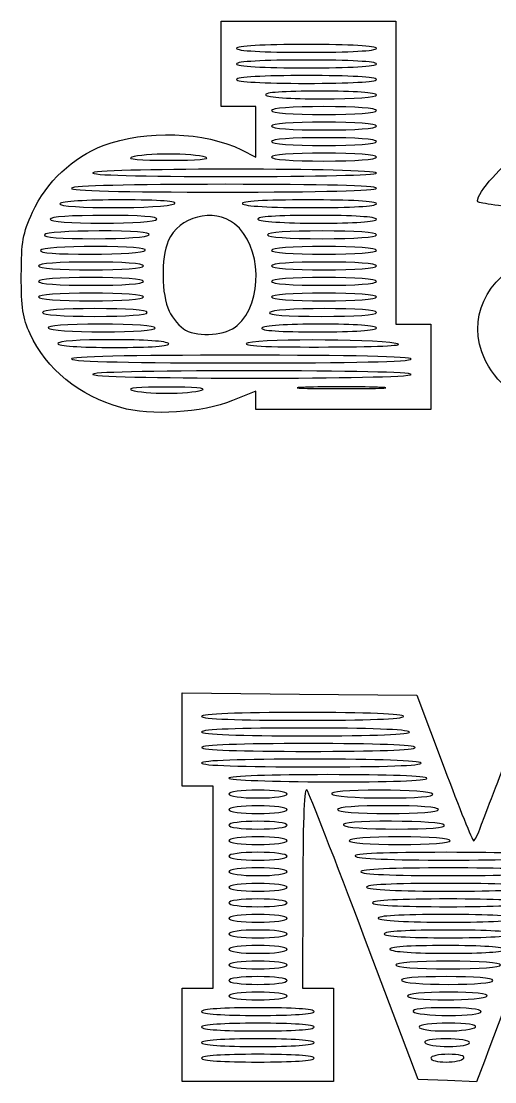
# Model space of a CAD drawing. Extents: x 6 to 193, y 8 to 70.
# Drawn here: x 55.2 to 82.7, y 8.8 to 70.2 of the extents above; entities that cross this region are included whole.
import ezdxf

# ---------------------------------------------------------------- set-up
doc = ezdxf.new("R2010")
doc.units = 0
doc.layers.get('0').update_dxf_attribs({"linetype": 'CONTINUOUS'})

msp = doc.modelspace()

# ---------------------------------------------------------------- linework, layer by layer
at = {"color": 7}
for points in [[(68.007571, 62.78737), (68.851321, 62.358835), (68.851321, 63.82591), (68.851321, 65.292985), (67.838821, 65.292985), (66.826321, 65.292985), (66.826321, 67.767985), (66.826321, 70.242985), (71.888821, 70.242985), (76.95132, 70.242985), (76.95132, 61.467985), (76.95132, 52.692985), (77.96382, 52.692985), (78.97632, 52.692985), (78.97632, 50.217986), (78.97632, 47.742985), (73.913821, 47.742985), (68.851321, 47.742985), (68.851321, 48.279325), (68.851321, 48.815673), (67.48461, 48.263635)], [(77.85132, 49.777519), (77.85132, 49.777924)], [(64.576321, 11.517982), (64.576321, 14.217982), (65.476321, 14.217982), (66.376321, 14.217982), (66.376321, 20.067982), (66.376321, 25.917982), (65.476321, 25.917982), (64.576321, 25.917982), (64.576321, 28.621281), (64.576321, 31.324582), (71.376586, 31.265032), (78.17685, 31.205482), (79.755218, 26.986732)], [(71.564553, 20.124233), (71.551323, 14.217983), (72.451323, 14.217983), (73.351323, 14.217983), (73.351323, 11.517983), (73.351323, 8.817983), (68.963823, 8.817983), (64.576323, 8.817983), (64.576321, 11.517982)], [(82.083345, 9.99012), (81.63717, 8.799758), (79.943625, 8.86512), (78.25008, 8.930483), (75.144847, 17.142983)]]:
    msp.add_lwpolyline(points, dxfattribs=at)
for points in [[(75.82632, 68.667985)], [(75.82632, 67.767985)], [(75.82632, 66.867985)], [(75.82632, 65.967985)], [(75.82632, 65.067985)], [(75.82632, 64.167985)], [(75.82632, 63.267985)], [(65.926321, 62.367985)], [(75.82632, 62.367985)], [(75.82632, 61.452588)], [(75.82632, 60.567985)], [(64.126321, 59.667985)], [(75.82632, 59.667985)], [(63.113821, 58.767985)], [(75.82632, 58.767985)], [(62.663821, 57.867985)], [(75.82632, 57.867985)], [(62.438821, 56.967985)], [(75.82632, 56.967985)], [(62.326321, 56.067985)], [(75.82632, 56.067985)], [(62.326321, 55.167986)], [(75.82632, 55.167986)], [(62.326321, 54.267985)], [(75.82632, 54.267985)], [(62.551321, 53.367985)], [(75.82632, 53.367985)], [(63.001321, 52.467985)], [(67.766507, 52.610118)], [(75.82632, 52.467985)], [(63.788821, 51.567985)], [(76.95132, 51.579468)], [(77.85132, 50.667986)], [(65.701321, 48.867985)], [(75.88257, 49.035625)], [(61.017808, 47.854218)], [(77.40132, 29.968014)], [(77.73882, 29.068014)], [(78.07632, 28.168014)], [(78.41382, 27.268014)], [(78.75132, 26.374989)], [(70.651321, 25.467983)], [(79.08882, 25.467983)], [(70.651321, 24.567983)], [(79.42632, 24.567983)], [(70.651321, 23.667983)], [(79.76382, 23.667983)], [(70.651321, 22.767983)], [(80.10132, 22.767983)], [(70.651321, 21.867983)], [(70.651321, 20.967983)], [(70.651321, 20.067983)], [(70.651321, 19.167983)], [(70.651321, 18.267983)], [(70.651321, 17.367983)], [(70.651321, 16.467983)], [(70.651321, 15.567983)], [(70.651321, 14.667983)], [(82.57632, 14.667983)], [(70.651321, 13.767983)], [(82.23882, 13.767983)], [(72.226321, 12.867983)], [(81.90132, 12.867983)], [(72.226321, 11.967983)], [(81.56382, 11.967983)], [(72.226321, 11.067982)], [(81.22632, 11.067982)], [(72.226321, 10.167982)], [(80.88882, 10.167982)]]:
    msp.add_lwpolyline(points, close=True, dxfattribs=at)
for points in [[(71.776321, 68.892985), (69.226321, 68.892985), (67.726321, 68.809653), (67.726321, 68.667985)], [(75.82632, 68.667985), (75.82632, 68.809653), (74.32632, 68.892985), (71.776321, 68.892985)], [(67.726321, 68.667985), (67.726321, 68.526318), (69.226321, 68.442985), (71.776321, 68.442985)], [(71.776321, 68.442985), (74.32632, 68.442985), (75.82632, 68.526318), (75.82632, 68.667985)], [(71.776321, 67.992985), (69.226321, 67.992985), (67.726321, 67.909653), (67.726321, 67.767985)], [(67.726321, 67.767985), (67.726321, 67.626318), (69.226321, 67.542985), (71.776321, 67.542985)], [(75.82632, 67.767985), (75.82632, 67.909653), (74.32632, 67.992985), (71.776321, 67.992985)], [(71.776321, 67.542985), (74.32632, 67.542985), (75.82632, 67.626318), (75.82632, 67.767985)], [(71.776321, 67.092985), (69.226321, 67.092985), (67.726321, 67.009653), (67.726321, 66.867985)], [(75.82632, 66.867985), (75.82632, 67.009653), (74.32632, 67.092985), (71.776321, 67.092985)], [(67.726321, 66.867985), (67.726321, 66.726318), (69.226321, 66.642985), (71.776321, 66.642985)], [(71.776321, 66.642985), (74.32632, 66.642985), (75.82632, 66.726318), (75.82632, 66.867985)], [(72.550541, 66.192985), (70.423985, 66.192985), (69.323548, 66.114048), (69.413821, 65.967985)], [(69.413821, 65.967985), (69.495766, 65.835393), (70.841158, 65.742985), (72.6896, 65.742985)], [(75.82632, 65.967985), (75.82632, 66.10768), (74.584395, 66.192985), (72.550541, 66.192985)], [(72.6896, 65.742985), (74.630747, 65.742985), (75.82632, 65.82874), (75.82632, 65.967985)], [(72.788821, 65.292985), (70.913821, 65.292985), (69.751321, 65.20687), (69.751321, 65.067985)], [(75.82632, 65.067985), (75.82632, 65.20687), (74.66382, 65.292985), (72.788821, 65.292985)], [(69.751321, 65.067985), (69.751321, 64.929093), (70.913821, 64.842985), (72.788821, 64.842985)], [(72.788821, 64.842985), (74.66382, 64.842985), (75.82632, 64.929093), (75.82632, 65.067985)], [(59.995516, 63.035515), (62.458531, 63.957048), (65.915345, 63.849985), (68.007571, 62.78737)], [(72.788821, 64.392985), (70.913821, 64.392985), (69.751321, 64.30687), (69.751321, 64.167985)], [(69.751321, 64.167985), (69.751321, 64.029093), (70.913821, 63.942985), (72.788821, 63.942985)], [(75.82632, 64.167985), (75.82632, 64.30687), (74.66382, 64.392985), (72.788821, 64.392985)], [(72.788821, 63.942985), (74.66382, 63.942985), (75.82632, 64.029093), (75.82632, 64.167985)], [(72.788821, 63.492985), (70.913821, 63.492985), (69.751321, 63.40687), (69.751321, 63.267985)], [(75.82632, 63.267985), (75.82632, 63.40687), (74.66382, 63.492985), (72.788821, 63.492985)], [(55.90305, 59.173091), (56.696029, 60.91615), (58.249406, 62.382213), (59.995516, 63.035515)], [(69.751321, 63.267985), (69.751321, 63.129093), (70.913821, 63.042985), (72.788821, 63.042985)], [(72.788821, 63.042985), (74.66382, 63.042985), (75.82632, 63.129093), (75.82632, 63.267985)], [(61.651321, 62.367985), (61.303367, 62.25655), (62.118648, 62.187835), (63.788821, 62.187835)], [(63.788821, 62.548128), (62.922571, 62.548128), (61.960696, 62.46706), (61.651321, 62.367985)], [(65.926321, 62.367985), (65.616946, 62.46706), (64.655071, 62.548128), (63.788821, 62.548128)], [(63.788821, 62.187835), (65.458993, 62.187835), (66.274274, 62.256535), (65.926321, 62.367985)], [(72.788821, 62.592985), (70.913821, 62.592985), (69.751321, 62.50687), (69.751321, 62.367985)], [(69.751321, 62.367985), (69.751321, 62.229093), (70.913821, 62.142985), (72.788821, 62.142985)], [(75.82632, 62.367985), (75.82632, 62.50687), (74.66382, 62.592985), (72.788821, 62.592985)], [(72.788821, 62.142985), (74.66382, 62.142985), (75.82632, 62.229093), (75.82632, 62.367985)], [(81.718365, 59.77624), (81.464272, 60.030333), (82.967302, 61.818933), (83.933595, 62.412348)], [(59.400625, 61.462788), (59.185269, 61.326648), (62.086005, 61.248633), (67.445071, 61.246428)], [(75.82632, 61.452588), (75.82632, 61.734835), (59.846661, 61.744765), (59.400625, 61.462788)], [(67.445071, 61.246428), (72.474725, 61.244178), (75.82632, 61.326805), (75.82632, 61.452588)], [(58.163821, 60.567985), (58.072012, 60.419433), (61.048984, 60.342985), (66.925541, 60.342985)], [(67.0646, 60.792985), (61.466157, 60.792985), (58.252673, 60.711753), (58.163821, 60.567985)], [(66.925541, 60.342985), (72.709393, 60.342985), (75.82632, 60.421773), (75.82632, 60.567985)], [(75.82632, 60.567985), (75.82632, 60.71413), (72.755748, 60.792985), (67.0646, 60.792985)], [(57.488821, 59.667985), (57.305185, 59.37085), (63.666544, 59.37085), (64.126321, 59.667985)], [(61.04585, 59.889535), (59.006043, 59.891785), (57.57181, 59.802258), (57.488821, 59.667985)], [(64.126321, 59.667985), (64.352434, 59.814108), (63.335783, 59.887225), (61.04585, 59.889535)], [(71.875541, 59.892985), (69.298985, 59.892985), (67.973132, 59.814723), (68.063821, 59.667985)], [(68.063821, 59.667985), (68.147671, 59.53231), (69.716158, 59.442985), (72.0146, 59.442985)], [(75.82632, 59.667985), (75.82632, 59.809443), (74.359395, 59.892985), (71.875541, 59.892985)], [(72.0146, 59.442985), (74.405747, 59.442985), (75.82632, 59.526835), (75.82632, 59.667985)], [(84.85263, 59.319213), (83.1963, 59.50306), (81.78588, 59.708725), (81.718365, 59.77624)], [(55.251596, 55.505485), (55.257371, 57.49447), (55.332943, 57.91993), (55.90305, 59.173091)], [(60.0896, 58.992985), (58.130748, 58.992985), (56.926321, 58.907313), (56.926321, 58.767985)], [(63.113821, 58.767985), (63.204007, 58.913905), (62.141157, 58.992985), (60.0896, 58.992985)], [(67.610743, 58.505193), (66.404338, 59.454153), (64.359472, 58.930938), (63.771095, 57.522753)], [(72.325541, 58.992985), (70.048984, 58.992985), (68.873391, 58.914303), (68.963821, 58.767985)], [(75.82632, 58.767985), (75.82632, 58.90834), (74.509393, 58.992985), (72.325541, 58.992985)], [(56.926321, 58.767985), (56.926321, 58.629145), (58.084393, 58.542985), (59.950541, 58.542985)], [(59.950541, 58.542985), (61.723985, 58.542985), (63.032276, 58.636038), (63.113821, 58.767985)], [(67.766506, 52.610118), (69.284725, 53.96245), (69.197677, 57.256915), (67.610743, 58.505193)], [(68.963821, 58.767985), (69.046486, 58.634231), (70.466157, 58.542985), (72.4646, 58.542985)], [(72.4646, 58.542985), (74.555748, 58.542985), (75.82632, 58.62802), (75.82632, 58.767985)], [(56.588821, 57.867985), (56.49874, 57.72223), (57.519558, 57.642985), (59.487264, 57.642985)], [(59.765377, 58.092985), (57.983083, 58.092985), (56.670415, 58.000008), (56.588821, 57.867985)], [(59.487264, 57.642985), (61.269559, 57.642985), (62.582227, 57.735963), (62.663821, 57.867985)], [(62.663821, 57.867985), (62.753902, 58.01374), (61.733083, 58.092985), (59.765377, 58.092985)], [(72.676321, 58.092985), (70.72632, 58.092985), (69.526321, 58.007268), (69.526321, 57.867985)], [(69.526321, 57.867985), (69.526321, 57.728696), (70.72632, 57.642985), (72.676321, 57.642985)], [(75.82632, 57.867985), (75.82632, 58.007268), (74.626321, 58.092985), (72.676321, 58.092985)], [(72.676321, 57.642985), (74.626321, 57.642985), (75.82632, 57.728696), (75.82632, 57.867985)], [(59.540377, 57.192985), (57.758083, 57.192985), (56.445415, 57.100008), (56.363821, 56.967985)], [(62.438821, 56.967985), (62.528902, 57.11374), (61.508083, 57.192985), (59.540377, 57.192985)], [(63.771095, 57.522753), (63.341179, 56.49382), (63.365447, 54.404448), (63.818405, 53.449915)], [(72.788821, 57.192985), (70.913821, 57.192985), (69.751321, 57.10687), (69.751321, 56.967985)], [(75.82632, 56.967985), (75.82632, 57.10687), (74.66382, 57.192985), (72.788821, 57.192985)], [(56.363821, 56.967985), (56.27374, 56.82223), (57.294558, 56.742985), (59.262264, 56.742985)], [(59.262264, 56.742985), (61.044559, 56.742985), (62.357227, 56.835963), (62.438821, 56.967985)], [(69.751321, 56.967985), (69.751321, 56.829093), (70.913821, 56.742985), (72.788821, 56.742985)], [(72.788821, 56.742985), (74.66382, 56.742985), (75.82632, 56.829093), (75.82632, 56.967985)], [(81.937327, 51.095306), (81.126202, 53.472116), (82.424805, 55.644145), (85.359127, 56.81854)], [(59.288821, 56.292986), (57.413821, 56.292986), (56.251321, 56.20687), (56.251321, 56.067985)], [(56.251321, 56.067985), (56.251321, 55.929093), (57.413821, 55.842985), (59.288821, 55.842985)], [(62.326321, 56.067985), (62.326321, 56.20687), (61.16382, 56.292986), (59.288821, 56.292986)], [(59.288821, 55.842985), (61.16382, 55.842985), (62.326321, 55.929093), (62.326321, 56.067985)], [(72.788821, 56.292986), (70.913821, 56.292986), (69.751321, 56.20687), (69.751321, 56.067985)], [(69.751321, 56.067985), (69.751321, 55.929093), (70.913821, 55.842985), (72.788821, 55.842985)], [(75.82632, 56.067985), (75.82632, 56.20687), (74.66382, 56.292986), (72.788821, 56.292986)], [(72.788821, 55.842985), (74.66382, 55.842985), (75.82632, 55.929093), (75.82632, 56.067985)], [(55.759295, 52.130485), (55.330864, 53.067775), (55.246151, 53.630905), (55.251596, 55.505485)], [(59.288821, 55.392985), (57.413821, 55.392985), (56.251321, 55.30687), (56.251321, 55.167986)], [(62.326321, 55.167986), (62.326321, 55.30687), (61.16382, 55.392985), (59.288821, 55.392985)], [(72.788821, 55.392985), (70.913821, 55.392985), (69.751321, 55.30687), (69.751321, 55.167986)], [(75.82632, 55.167986), (75.82632, 55.30687), (74.66382, 55.392985), (72.788821, 55.392985)], [(56.251321, 55.167986), (56.251321, 55.029093), (57.413821, 54.942985), (59.288821, 54.942985)], [(59.288821, 54.942985), (61.16382, 54.942985), (62.326321, 55.029093), (62.326321, 55.167986)], [(69.751321, 55.167986), (69.751321, 55.029093), (70.913821, 54.942985), (72.788821, 54.942985)], [(72.788821, 54.942985), (74.66382, 54.942985), (75.82632, 55.029093), (75.82632, 55.167986)], [(59.288821, 54.492985), (57.413821, 54.492985), (56.251321, 54.40687), (56.251321, 54.267985)], [(56.251321, 54.267985), (56.251321, 54.129093), (57.413821, 54.042986), (59.288821, 54.042986)], [(62.326321, 54.267985), (62.326321, 54.40687), (61.16382, 54.492985), (59.288821, 54.492985)], [(59.288821, 54.042986), (61.16382, 54.042986), (62.326321, 54.129093), (62.326321, 54.267985)], [(72.788821, 54.492985), (70.913821, 54.492985), (69.751321, 54.40687), (69.751321, 54.267985)], [(69.751321, 54.267985), (69.751321, 54.129093), (70.913821, 54.042986), (72.788821, 54.042986)], [(75.82632, 54.267985), (75.82632, 54.40687), (74.66382, 54.492985), (72.788821, 54.492985)], [(72.788821, 54.042986), (74.66382, 54.042986), (75.82632, 54.129093), (75.82632, 54.267985)], [(59.513821, 53.592985), (57.638821, 53.592985), (56.476321, 53.50687), (56.476321, 53.367985)], [(62.551321, 53.367985), (62.551321, 53.50687), (61.38882, 53.592985), (59.513821, 53.592985)], [(72.8021, 53.592985), (71.028657, 53.592985), (69.720365, 53.499925), (69.638821, 53.367985)], [(75.82632, 53.367985), (75.82632, 53.506825), (74.668248, 53.592985), (72.8021, 53.592985)], [(56.476321, 53.367985), (56.476321, 53.229093), (57.638821, 53.142985), (59.513821, 53.142985)], [(59.513821, 53.142985), (61.38882, 53.142985), (62.551321, 53.229093), (62.551321, 53.367985)], [(63.818405, 53.449915), (64.0203, 53.024455), (64.450613, 52.526545), (64.774655, 52.343455)], [(69.638821, 53.367985), (69.548634, 53.222058), (70.611484, 53.142985), (72.663041, 53.142985)], [(72.663041, 53.142985), (74.621893, 53.142985), (75.82632, 53.228651), (75.82632, 53.367985)], [(59.838041, 52.692985), (57.786484, 52.692985), (56.723634, 52.613905), (56.813821, 52.467985)], [(56.813821, 52.467985), (56.895365, 52.336038), (58.203657, 52.242985), (59.9771, 52.242985)], [(63.001321, 52.467985), (63.001321, 52.607313), (61.796894, 52.692985), (59.838041, 52.692985)], [(59.9771, 52.242985), (61.843248, 52.242985), (63.001321, 52.329145), (63.001321, 52.467985)], [(64.774655, 52.343455), (65.536458, 51.91303), (67.14485, 52.056385), (67.766507, 52.610118)], [(69.188821, 52.467985), (69.098467, 52.321788), (70.236484, 52.242985), (72.438041, 52.242985)], [(72.5771, 52.692985), (70.653656, 52.692985), (69.271139, 52.601178), (69.188821, 52.467985)], [(72.438041, 52.242985), (74.546894, 52.242985), (75.82632, 52.327945), (75.82632, 52.467985)], [(75.82632, 52.467985), (75.82632, 52.607598), (74.593246, 52.692985), (72.5771, 52.692985)], [(61.017808, 47.854218), (58.625071, 48.52861), (56.684275, 50.106881), (55.759295, 52.130485)], [(60.513041, 51.792985), (58.571894, 51.792985), (57.376321, 51.707223), (57.376321, 51.567985)], [(63.788821, 51.567985), (63.706876, 51.70057), (62.361484, 51.792985), (60.513041, 51.792985)], [(76.95132, 51.57946), (75.452393, 51.846168), (68.455024, 51.83689), (68.288821, 51.567985)], [(57.376321, 51.567985), (57.376321, 51.428283), (58.618246, 51.342985), (60.6521, 51.342985)], [(60.6521, 51.342985), (62.778656, 51.342985), (63.879093, 51.421915), (63.788821, 51.567985)], [(68.288821, 51.567985), (68.197541, 51.420288), (69.835741, 51.35266), (73.056791, 51.371148)], [(73.056791, 51.371148), (76.290225, 51.389748), (77.618497, 51.46075), (76.95132, 51.579468)], [(85.66755, 47.836525), (83.859652, 48.322848), (82.46883, 49.5379), (81.937327, 51.095306)], [(67.938041, 50.892986), (61.386484, 50.892986), (58.071919, 50.816681), (58.163821, 50.667986)], [(58.163821, 50.667986), (58.253074, 50.523566), (61.803657, 50.442986), (68.0771, 50.442986)], [(77.85132, 50.667986), (77.85132, 50.814581), (74.396893, 50.892986), (67.938041, 50.892986)], [(68.0771, 50.442986), (74.443248, 50.442986), (77.85132, 50.521436), (77.85132, 50.667986)], [(68.457571, 49.989536), (62.551406, 49.987286), (59.187157, 49.908101), (59.396026, 49.776019)], [(59.396026, 49.776019), (59.846695, 49.491025), (77.85132, 49.492885), (77.85132, 49.777519)], [(77.85132, 49.777924), (77.85132, 49.911289), (74.283034, 49.991674), (68.457571, 49.989536)], [(63.676321, 49.048128), (62.062472, 49.048128), (61.300485, 48.980328), (61.651321, 48.867985)], [(61.651321, 48.867985), (61.960696, 48.768903), (62.871946, 48.687835), (63.676321, 48.687835)], [(65.701321, 48.867985), (66.052156, 48.980343), (65.290169, 49.048128), (63.676321, 49.048128)], [(63.676321, 48.687835), (64.480696, 48.687835), (65.391946, 48.768903), (65.701321, 48.867985)], [(71.720071, 49.035625), (70.575383, 48.994825), (71.511946, 48.961376), (73.801321, 48.961376)], [(75.88257, 49.035625), (74.737883, 49.0765), (72.864758, 49.0765), (71.720071, 49.035625)], [(73.801321, 48.961376), (76.090695, 48.961376), (77.027257, 48.994826), (75.88257, 49.035625)], [(67.48461, 48.263635), (65.726377, 47.553453), (62.752846, 47.365195), (61.017808, 47.854218)], [(71.551321, 30.193014), (67.80132, 30.193014), (65.701321, 30.112246), (65.701321, 29.968014)], [(77.40132, 29.968014), (77.40132, 30.112246), (75.30132, 30.193014), (71.551321, 30.193014)], [(65.701321, 29.968014), (65.701321, 29.823782), (67.80132, 29.743014), (71.551321, 29.743014)], [(71.551321, 29.743014), (75.30132, 29.743014), (77.40132, 29.823782), (77.40132, 29.968014)], [(71.650541, 29.293014), (67.834395, 29.293014), (65.701321, 29.21234), (65.701321, 29.068014)], [(65.701321, 29.068014), (65.701321, 28.923557), (67.880747, 28.843014), (71.7896, 28.843014)], [(77.73882, 29.068014), (77.65179, 29.208835), (75.373988, 29.293014), (71.650541, 29.293014)], [(71.7896, 28.843014), (75.79116, 28.843014), (77.830215, 28.920131), (77.73882, 29.068014)], [(71.888821, 28.393014), (67.91382, 28.393014), (65.701321, 28.312559), (65.701321, 28.168014)], [(78.07632, 28.168014), (78.07632, 28.312559), (75.86382, 28.393014), (71.888821, 28.393014)], [(65.701321, 28.168014), (65.701321, 28.02347), (67.91382, 27.943014), (71.888821, 27.943014)], [(71.888821, 27.943014), (75.86382, 27.943014), (78.07632, 28.02347), (78.07632, 28.168014)], [(81.8883, 23.611732), (82.054605, 24.075794), (82.793167, 25.999544), (83.529547, 27.886732)], [(71.988041, 27.493014), (67.946895, 27.493014), (65.701321, 27.412646), (65.701321, 27.268014)], [(65.701321, 27.268014), (65.701321, 27.123267), (67.993247, 27.043014), (72.1271, 27.043014)], [(78.41382, 27.268014), (78.326483, 27.409328), (75.936488, 27.493014), (71.988041, 27.493014)], [(72.1271, 27.043014), (76.35366, 27.043014), (78.505283, 27.12002), (78.41382, 27.268014)], [(73.013821, 26.592983), (69.81395, 26.592983), (67.276321, 26.504463), (67.276321, 26.392843)], [(78.75132, 26.374989), (78.75132, 26.509949), (76.565873, 26.592983), (73.013821, 26.592983)], [(79.755218, 26.986732), (80.623328, 24.666419), (81.390367, 22.767982), (81.459757, 22.767982)], [(67.276321, 26.392843), (67.276321, 26.281691), (69.82733, 26.184765), (73.013821, 26.174849)], [(71.808698, 25.692983), (71.64796, 25.927916), (71.573762, 24.235561), (71.564553, 20.124233)], [(73.013821, 26.174849), (76.578158, 26.163757), (78.75132, 26.239567), (78.75132, 26.374989)], [(88.322497, 26.339158), (88.24014, 26.256801), (84.891922, 17.483147), (82.083345, 9.99012)], [(68.963821, 25.692983), (67.988822, 25.692983), (67.276321, 25.597983), (67.276321, 25.467983)], [(67.276321, 25.467983), (67.276321, 25.337982), (67.988822, 25.242983), (68.963821, 25.242983)], [(70.651321, 25.467983), (70.651321, 25.597983), (69.93882, 25.692983), (68.963821, 25.692983)], [(68.963821, 25.242983), (69.93882, 25.242983), (70.651321, 25.337982), (70.651321, 25.467983)], [(75.144847, 17.142983), (73.436969, 21.659858), (71.935702, 25.507358), (71.808698, 25.692983)], [(76.024763, 25.692983), (74.132057, 25.692983), (73.148839, 25.613576), (73.238821, 25.467983)], [(73.238821, 25.467983), (73.319987, 25.336652), (74.595584, 25.242983), (76.302878, 25.242983)], [(79.08882, 25.467983), (79.007655, 25.599313), (77.732055, 25.692983), (76.024763, 25.692983)], [(76.302878, 25.242983), (78.195585, 25.242983), (79.178805, 25.32239), (79.08882, 25.467983)], [(68.963821, 24.792983), (67.988822, 24.792983), (67.276321, 24.697983), (67.276321, 24.567983)], [(70.651321, 24.567983), (70.651321, 24.697983), (69.93882, 24.792983), (68.963821, 24.792983)], [(76.50132, 24.792983), (74.701321, 24.792983), (73.576321, 24.706443), (73.576321, 24.567983)], [(79.42632, 24.567983), (79.42632, 24.706443), (78.30132, 24.792983), (76.50132, 24.792983)], [(67.276321, 24.567983), (67.276321, 24.437982), (67.988822, 24.342983), (68.963821, 24.342983)], [(68.963821, 24.342983), (69.93882, 24.342983), (70.651321, 24.437982), (70.651321, 24.567983)], [(73.576321, 24.567983), (73.576321, 24.429522), (74.701321, 24.342983), (76.50132, 24.342983)], [(76.50132, 24.342983), (78.30132, 24.342983), (79.42632, 24.429522), (79.42632, 24.567983)], [(68.963821, 23.892983), (67.988822, 23.892983), (67.276321, 23.797983), (67.276321, 23.667983)], [(67.276321, 23.667983), (67.276321, 23.537982), (67.988822, 23.442983), (68.963821, 23.442983)], [(70.651321, 23.667983), (70.651321, 23.797983), (69.93882, 23.892983), (68.963821, 23.892983)], [(68.963821, 23.442983), (69.93882, 23.442983), (70.651321, 23.537982), (70.651321, 23.667983)], [(76.699763, 23.892983), (74.807057, 23.892983), (73.823839, 23.813576), (73.913821, 23.667983)], [(73.913821, 23.667983), (73.994987, 23.536652), (75.270585, 23.442983), (76.977878, 23.442983)], [(79.76382, 23.667983), (79.682655, 23.799313), (78.407055, 23.892983), (76.699763, 23.892983)], [(76.977878, 23.442983), (78.870585, 23.442983), (79.853805, 23.52239), (79.76382, 23.667983)], [(81.459757, 22.767982), (81.529133, 22.767982), (81.721987, 23.147669), (81.8883, 23.611732)], [(68.963821, 22.992983), (67.988822, 22.992983), (67.276321, 22.897983), (67.276321, 22.767983)], [(67.276321, 22.767983), (67.276321, 22.637982), (67.988822, 22.542983), (68.963821, 22.542983)], [(70.651321, 22.767983), (70.651321, 22.897983), (69.93882, 22.992983), (68.963821, 22.992983)], [(68.963821, 22.542983), (69.93882, 22.542983), (70.651321, 22.637982), (70.651321, 22.767983)], [(77.17632, 22.992983), (75.37632, 22.992983), (74.251321, 22.906443), (74.251321, 22.767983)], [(74.251321, 22.767983), (74.251321, 22.629522), (75.37632, 22.542983), (77.17632, 22.542983)], [(80.10132, 22.767983), (80.10132, 22.906443), (78.97632, 22.992983), (77.17632, 22.992983)], [(77.17632, 22.542983), (78.97632, 22.542983), (80.10132, 22.629522), (80.10132, 22.767983)], [(68.963821, 22.092983), (67.988822, 22.092983), (67.276321, 21.997983), (67.276321, 21.867983)], [(67.276321, 21.867983), (67.276321, 21.737982), (67.988822, 21.642983), (68.963821, 21.642983)], [(70.651321, 21.867983), (70.651321, 21.997983), (69.93882, 22.092983), (68.963821, 22.092983)], [(68.963821, 21.642983), (69.93882, 21.642983), (70.651321, 21.737982), (70.651321, 21.867983)], [(79.863038, 22.092983), (76.31148, 22.092983), (74.497588, 22.015601), (74.588821, 21.867983)], [(74.588821, 21.867983), (74.675126, 21.728336), (76.728653, 21.642983), (80.002103, 21.642983)], [(85.27632, 21.867983), (85.27632, 22.011749), (83.321895, 22.092983), (79.863038, 22.092983)], [(80.002103, 21.642983), (83.368245, 21.642983), (85.27632, 21.724381), (85.27632, 21.867983)], [(68.963821, 21.192983), (67.988822, 21.192983), (67.276321, 21.097983), (67.276321, 20.967983)], [(67.276321, 20.967983), (67.276321, 20.837982), (67.988822, 20.742983), (68.963821, 20.742983)], [(70.651321, 20.967983), (70.651321, 21.097983), (69.93882, 21.192983), (68.963821, 21.192983)], [(68.963821, 20.742983), (69.93882, 20.742983), (70.651321, 20.837982), (70.651321, 20.967983)], [(79.98882, 21.192983), (76.76382, 21.192983), (74.926321, 21.111317), (74.926321, 20.967983)], [(74.926321, 20.967983), (74.926321, 20.824649), (76.76382, 20.742983), (79.98882, 20.742983)], [(85.05132, 20.967983), (85.05132, 21.111317), (83.21382, 21.192983), (79.98882, 21.192983)], [(79.98882, 20.742983), (83.21382, 20.742983), (85.05132, 20.824649), (85.05132, 20.967983)], [(68.963821, 20.292983), (67.988822, 20.292983), (67.276321, 20.197983), (67.276321, 20.067983)], [(70.651321, 20.067983), (70.651321, 20.197983), (69.93882, 20.292983), (68.963821, 20.292983)], [(79.863038, 20.292983), (76.76148, 20.292983), (75.1728, 20.215261), (75.26382, 20.067983)], [(84.60132, 20.067983), (84.60132, 20.21086), (82.871895, 20.292983), (79.863038, 20.292983)], [(67.276321, 20.067983), (67.276321, 19.937982), (67.988822, 19.842983), (68.963821, 19.842983)], [(68.963821, 19.842983), (69.93882, 19.842983), (70.651321, 19.937982), (70.651321, 20.067983)], [(75.26382, 20.067983), (75.349185, 19.929855), (77.178653, 19.842983), (80.002103, 19.842983)], [(80.002103, 19.842983), (82.918245, 19.842983), (84.60132, 19.925321), (84.60132, 20.067983)], [(68.963821, 19.392983), (67.988822, 19.392983), (67.276321, 19.297983), (67.276321, 19.167983)], [(67.276321, 19.167983), (67.276321, 19.037982), (67.988822, 18.942983), (68.963821, 18.942983)], [(70.651321, 19.167983), (70.651321, 19.297983), (69.93882, 19.392983), (68.963821, 19.392983)], [(68.963821, 18.942983), (69.93882, 18.942983), (70.651321, 19.037982), (70.651321, 19.167983)], [(79.98882, 19.392983), (77.21382, 19.392983), (75.60132, 19.310291), (75.60132, 19.167983)], [(75.60132, 19.167983), (75.60132, 19.025675), (77.21382, 18.942983), (79.98882, 18.942983)], [(84.37632, 19.167983), (84.37632, 19.310291), (82.76382, 19.392983), (79.98882, 19.392983)], [(79.98882, 18.942983), (82.76382, 18.942983), (84.37632, 19.025675), (84.37632, 19.167983)], [(68.963821, 18.492983), (67.988822, 18.492983), (67.276321, 18.397983), (67.276321, 18.267983)], [(70.651321, 18.267983), (70.651321, 18.397983), (69.93882, 18.492983), (68.963821, 18.492983)], [(79.863038, 18.492983), (77.21148, 18.492983), (75.848078, 18.414811), (75.93882, 18.267983)], [(83.92632, 18.267983), (83.92632, 18.409676), (82.421895, 18.492983), (79.863038, 18.492983)], [(67.276321, 18.267983), (67.276321, 18.137982), (67.988822, 18.042983), (68.963821, 18.042983)], [(68.963821, 18.042983), (69.93882, 18.042983), (70.651321, 18.137982), (70.651321, 18.267983)], [(75.93882, 18.267983), (76.022925, 18.131898), (77.628653, 18.042983), (80.002103, 18.042983)], [(80.002103, 18.042983), (82.468245, 18.042983), (83.92632, 18.126584), (83.92632, 18.267983)], [(68.963821, 17.592983), (67.988822, 17.592983), (67.276321, 17.497983), (67.276321, 17.367983)], [(67.276321, 17.367983), (67.276321, 17.237982), (67.988822, 17.142983), (68.963821, 17.142983)], [(70.651321, 17.367983), (70.651321, 17.497983), (69.93882, 17.592983), (68.963821, 17.592983)], [(68.963821, 17.142983), (69.93882, 17.142983), (70.651321, 17.237982), (70.651321, 17.367983)], [(79.98882, 17.592983), (77.66382, 17.592983), (76.27632, 17.508891), (76.27632, 17.367983)], [(76.27632, 17.367983), (76.27632, 17.227074), (77.66382, 17.142983), (79.98882, 17.142983)], [(83.70132, 17.367983), (83.70132, 17.508891), (82.31382, 17.592983), (79.98882, 17.592983)], [(79.98882, 17.142983), (82.31382, 17.142983), (83.70132, 17.227074), (83.70132, 17.367983)], [(68.963821, 16.692983), (67.988822, 16.692983), (67.276321, 16.597983), (67.276321, 16.467983)], [(70.651321, 16.467983), (70.651321, 16.597983), (69.93882, 16.692983), (68.963821, 16.692983)], [(79.863038, 16.692983), (77.66148, 16.692983), (76.523468, 16.614179), (76.61382, 16.467983)], [(83.25132, 16.467983), (83.25132, 16.608023), (81.971895, 16.692983), (79.863038, 16.692983)], [(67.276321, 16.467983), (67.276321, 16.337982), (67.988822, 16.242983), (68.963821, 16.242983)], [(68.963821, 16.242983), (69.93882, 16.242983), (70.651321, 16.337982), (70.651321, 16.467983)], [(76.61382, 16.467983), (76.69614, 16.334789), (78.078653, 16.242983), (80.002103, 16.242983)], [(80.002103, 16.242983), (82.018245, 16.242983), (83.25132, 16.32837), (83.25132, 16.467983)], [(68.963821, 15.792983), (67.988822, 15.792983), (67.276321, 15.697983), (67.276321, 15.567983)], [(67.276321, 15.567983), (67.276321, 15.437982), (67.988822, 15.342983), (68.963821, 15.342983)], [(70.651321, 15.567983), (70.651321, 15.697983), (69.93882, 15.792983), (68.963821, 15.792983)], [(68.963821, 15.342983), (69.93882, 15.342983), (70.651321, 15.437982), (70.651321, 15.567983)], [(79.98882, 15.792983), (78.11382, 15.792983), (76.95132, 15.706871), (76.95132, 15.567983)], [(76.95132, 15.567983), (76.95132, 15.429095), (78.11382, 15.342983), (79.98882, 15.342983)], [(83.02632, 15.567983), (83.02632, 15.706871), (81.86382, 15.792983), (79.98882, 15.792983)], [(79.98882, 15.342983), (81.86382, 15.342983), (83.02632, 15.429095), (83.02632, 15.567983)], [(68.963821, 14.892983), (67.988822, 14.892983), (67.276321, 14.797983), (67.276321, 14.667983)], [(70.651321, 14.667983), (70.651321, 14.797983), (69.93882, 14.892983), (68.963821, 14.892983)], [(79.863038, 14.892983), (78.11148, 14.892983), (77.199053, 14.813231), (77.28882, 14.667983)], [(82.57632, 14.667983), (82.57632, 14.805543), (81.521895, 14.892983), (79.863038, 14.892983)], [(67.276321, 14.667983), (67.276321, 14.537982), (67.988822, 14.442983), (68.963821, 14.442983)], [(68.963821, 14.442983), (69.93882, 14.442983), (70.651321, 14.537982), (70.651321, 14.667983)], [(77.28882, 14.667983), (77.368418, 14.539197), (78.528653, 14.442983), (80.002103, 14.442983)], [(80.002103, 14.442983), (81.568245, 14.442983), (82.57632, 14.531093), (82.57632, 14.667983)], [(68.963821, 13.992983), (67.988822, 13.992983), (67.276321, 13.897983), (67.276321, 13.767983)], [(67.276321, 13.767983), (67.276321, 13.637982), (67.988822, 13.542983), (68.963821, 13.542983)], [(70.651321, 13.767983), (70.651321, 13.897983), (69.93882, 13.992983), (68.963821, 13.992983)], [(68.963821, 13.542983), (69.93882, 13.542983), (70.651321, 13.637982), (70.651321, 13.767983)], [(80.002103, 13.992983), (78.568245, 13.992983), (77.62632, 13.903777), (77.62632, 13.767983)], [(77.62632, 13.767983), (77.62632, 13.633073), (78.521895, 13.542983), (79.863038, 13.542983)], [(79.863038, 13.542983), (81.111488, 13.542983), (82.161203, 13.642397), (82.23882, 13.767983)], [(82.23882, 13.767983), (82.328175, 13.912556), (81.52866, 13.992983), (80.002103, 13.992983)], [(68.963821, 13.092983), (66.938821, 13.092983), (65.701321, 13.007638), (65.701321, 12.867983)], [(72.226321, 12.867983), (72.226321, 13.007638), (70.988821, 13.092983), (68.963821, 13.092983)], [(79.863037, 13.092983), (78.56148, 13.092983), (77.875028, 13.011659), (77.96382, 12.867983)], [(81.90132, 12.867983), (81.90132, 13.001426), (81.071895, 13.092983), (79.863037, 13.092983)], [(65.701321, 12.867983), (65.701321, 12.728327), (66.938821, 12.642983), (68.963821, 12.642983)], [(68.963821, 12.642983), (70.988821, 12.642983), (72.226321, 12.728327), (72.226321, 12.867983)], [(77.96382, 12.867983), (78.040305, 12.744232), (78.957525, 12.642983), (80.002102, 12.642983)], [(80.002102, 12.642983), (81.118245, 12.642983), (81.90132, 12.735752), (81.90132, 12.867983)], [(68.963821, 12.192982), (66.938821, 12.192982), (65.701321, 12.107638), (65.701321, 11.967983)], [(65.701321, 11.967983), (65.701321, 11.828327), (66.938821, 11.742983), (68.963821, 11.742983)], [(72.226321, 11.967983), (72.226321, 12.107638), (70.988821, 12.192982), (68.963821, 12.192982)], [(68.963821, 11.742983), (70.988821, 11.742983), (72.226321, 11.828327), (72.226321, 11.967983)], [(80.002103, 12.192982), (79.018245, 12.192982), (78.30132, 12.098138), (78.30132, 11.967983)], [(78.30132, 11.967983), (78.30132, 11.839593), (78.971895, 11.742983), (79.863038, 11.742983)], [(79.863038, 11.742983), (80.72199, 11.742983), (81.487335, 11.844233), (81.56382, 11.967983)], [(81.56382, 11.967983), (81.65184, 12.110403), (81.07866, 12.192982), (80.002103, 12.192982)], [(68.963821, 11.292982), (66.938821, 11.292982), (65.701321, 11.207638), (65.701321, 11.067982)], [(65.701321, 11.067982), (65.701321, 10.928327), (66.938821, 10.842983), (68.963821, 10.842983)], [(72.226321, 11.067982), (72.226321, 11.207638), (70.988821, 11.292982), (68.963821, 11.292982)], [(68.963821, 10.842983), (70.988821, 10.842983), (72.226321, 10.928327), (72.226321, 11.067982)], [(79.863037, 11.292982), (79.01148, 11.292982), (78.551963, 11.208527), (78.63882, 11.067982)], [(78.63882, 11.067982), (78.715305, 10.944232), (79.328775, 10.842983), (80.002103, 10.842983)], [(81.22632, 11.067982), (81.22632, 11.193226), (80.621895, 11.292982), (79.863037, 11.292982)], [(80.002103, 10.842983), (80.675423, 10.842983), (81.22632, 10.944232), (81.22632, 11.067982)], [(68.963821, 10.392982), (66.938821, 10.392982), (65.701321, 10.307638), (65.701321, 10.167982)], [(65.701321, 10.167982), (65.701321, 10.028327), (66.938821, 9.942982), (68.963821, 9.942982)], [(72.226321, 10.167982), (72.226321, 10.307638), (70.988821, 10.392982), (68.963821, 10.392982)], [(68.963821, 9.942982), (70.988821, 9.942982), (72.226321, 10.028327), (72.226321, 10.167982)], [(80.002103, 10.392982), (79.437922, 10.392982), (78.97632, 10.291732), (78.97632, 10.167982)], [(78.97632, 10.167982), (78.97632, 10.044232), (79.375343, 9.942982), (79.863037, 9.942982)], [(79.863037, 9.942982), (80.35074, 9.942982), (80.812335, 10.044233), (80.88882, 10.167982)], [(80.88882, 10.167982), (80.973757, 10.305415), (80.62866, 10.392982), (80.002103, 10.392982)]]:
    msp.add_open_spline(points, degree=3, dxfattribs=at)

doc.saveas('drawing.dxf')
